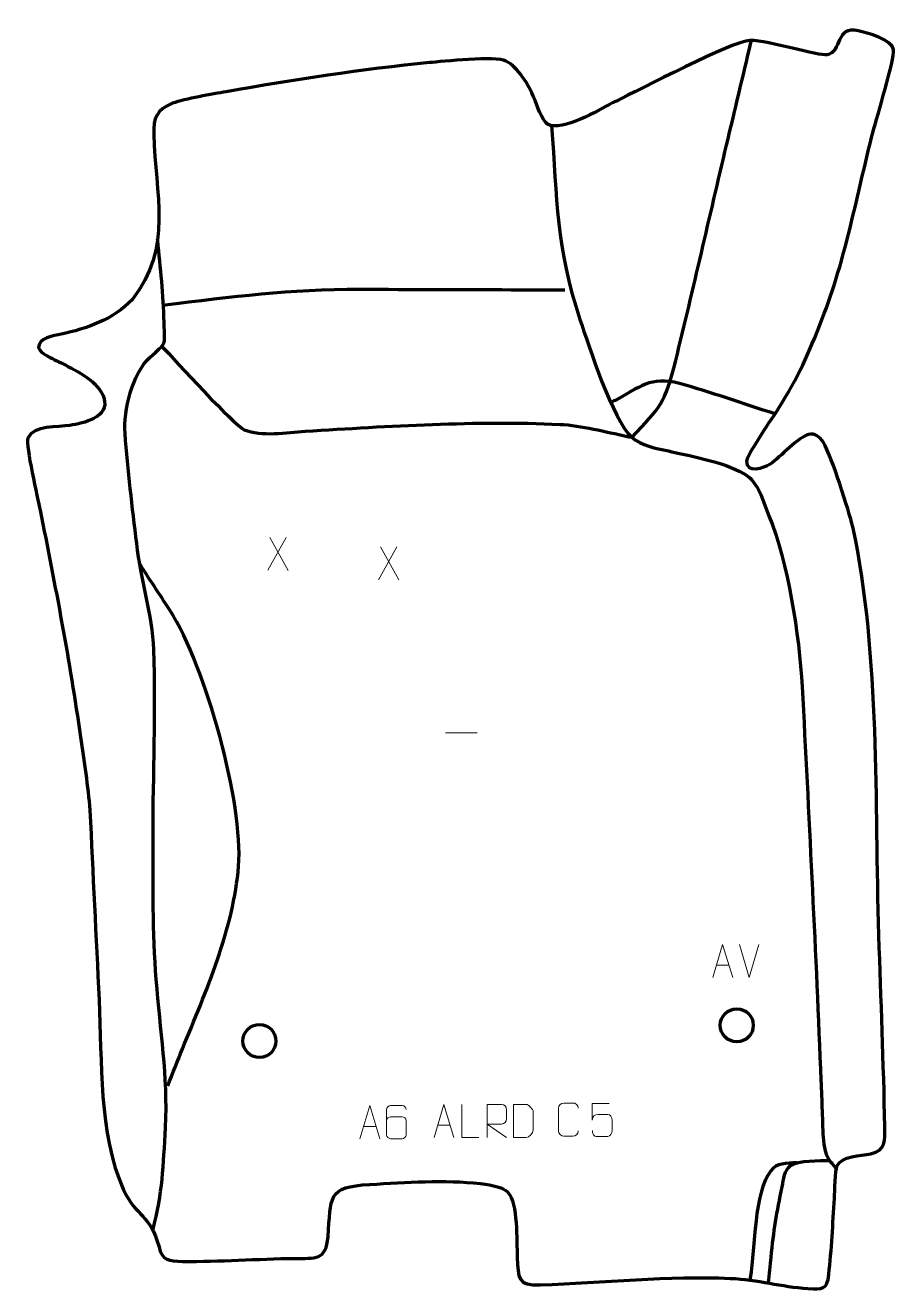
# Model space of a CAD drawing. Header units: millimetres. Extents: x 971 to 1628, y -28 to 926.
import ezdxf

# ---------------------------------------------------------------- set-up
doc = ezdxf.new("R2010")
doc.units = ezdxf.units.MM
doc.header["$MEASUREMENT"] = 0
doc.layers.add('layer 2', color=7, linetype='Continuous')
doc.layers.add('layer 3', color=7, linetype='Continuous')

msp = doc.modelspace()

# ---------------------------------------------------------------- linework, layer by layer
at = {"layer": 'layer 2', "color": 142, "lineweight": 200}
for centre in [(1508.6354, 171.2105), (1148.031, 159.3316)]:
    msp.add_ellipse(centre, major_axis=(0, 12.5), ratio=1, dxfattribs=at)
at = {"layer": 'layer 2', "color": 142, "lineweight": 158}
for points, knots in [([(1429.143, 614.6661), (1451.2606, 638.5941), (1454.1727, 639.7044), (1462.4862, 673.0045), (1462.4862, 673.0045), (1475.8435, 726.9445), (1488.0541, 781.4801), (1500.9202, 835.5951), (1500.9202, 835.5951), (1507.0648, 861.4393), (1513.2092, 887.2836), (1519.3537, 913.1278), (1519.3537, 913.1278), (1519.3537, 913.1278), (1519.7015, 914.5908), (1519.7015, 914.5908)], [0, 0, 0, 0, 0.2, 0.2, 0.2, 0.2, 0.4, 0.4, 0.4, 0.4, 0.6, 0.6, 0.6, 0.6, 1, 1, 1, 1]), ([(1368.7635, 850.3592), (1372.9199, 794.7841), (1371.8746, 758.5947), (1390.1434, 704.076), (1390.1434, 704.076), (1396.8557, 684.0446), (1414.9051, 628.2556), (1429.1561, 615.3485), (1429.1561, 615.3485), (1436.8346, 608.3941), (1447.2119, 606.9148), (1456.955, 604.7567), (1456.955, 604.7567), (1456.955, 604.7567), (1458.6304, 604.3856), (1458.6304, 604.3856), (1458.6304, 604.3856), (1475.8425, 600.5129), (1502.6208, 595.7069), (1516.9218, 585.7608), (1516.9218, 585.7608), (1525.7684, 578.5898), (1528.8291, 566.1594), (1532.9017, 555.8503), (1532.9017, 555.8503), (1547.2867, 520.0151), (1555.7618, 466.2894), (1558.0295, 426.7957), (1558.0295, 426.7957), (1562.9733, 330.8196), (1567.9378, 234.1902), (1571.8674, 138.225), (1571.8674, 138.225), (1572.4941, 122.7878), (1573.0732, 107.3498), (1573.5998, 91.9088), (1573.5998, 91.9088), (1573.8311, 85.0411), (1574.1503, 77.7381), (1577.3095, 71.4985), (1577.3095, 71.4985), (1579.0259, 68.4824), (1581.5585, 65.5783), (1583.8013, 62.9354)], [0, 0, 0, 0, 0.08333333, 0.08333333, 0.08333333, 0.08333333, 0.16666667, 0.16666667, 0.16666667, 0.16666667, 0.25, 0.25, 0.25, 0.25, 0.33333333, 0.33333333, 0.33333333, 0.33333333, 0.41666667, 0.41666667, 0.41666667, 0.41666667, 0.5, 0.5, 0.5, 0.5, 0.58333333, 0.58333333, 0.58333333, 0.58333333, 0.66666667, 0.66666667, 0.66666667, 0.66666667, 0.75, 0.75, 0.75, 0.75, 0.83333333, 0.83333333, 0.83333333, 0.83333333, 1, 1, 1, 1]), ([(1067.5622, 16.3567), (1075.1788, 45.5651), (1075.2534, 64.5963), (1077.1563, 94.1129), (1077.1563, 94.1129), (1078.9273, 133.8173), (1073.1417, 166.815), (1070.0837, 205.6586), (1070.0837, 205.6586), (1067.3237, 240.7175), (1067.7204, 278.7302), (1067.6707, 314.0541), (1067.6707, 314.0541), (1067.743, 360.7151), (1069.9572, 408.0308), (1068.3052, 454.5881), (1068.3052, 454.5881), (1067.174, 481.406), (1058.5124, 507.7807), (1055.338, 534.7945), (1055.338, 534.7945), (1052.1455, 562.1633), (1048.5207, 590.4061), (1046.5988, 617.8423), (1046.5988, 617.8423), (1045.3321, 635.925), (1051.8399, 662.5235), (1065.2938, 675.3149), (1065.2938, 675.3149), (1078.0086, 687.4037), (1076.5522, 682.2617), (1076.0531, 701.9149), (1076.0531, 701.9149), (1075.5297, 722.5223), (1073.2595, 743.0603), (1071.3109, 763.5688), (1071.3109, 763.5688), (1071.3109, 763.5688), (1071.1685, 765.0673), (1071.1685, 765.0673)], [0, 0, 0, 0, 0.09090909, 0.09090909, 0.09090909, 0.09090909, 0.18181818, 0.18181818, 0.18181818, 0.18181818, 0.27272727, 0.27272727, 0.27272727, 0.27272727, 0.36363636, 0.36363636, 0.36363636, 0.36363636, 0.45454545, 0.45454545, 0.45454545, 0.45454545, 0.54545455, 0.54545455, 0.54545455, 0.54545455, 0.63636364, 0.63636364, 0.63636364, 0.63636364, 0.72727273, 0.72727273, 0.72727273, 0.72727273, 0.81818182, 0.81818182, 0.81818182, 0.81818182, 1, 1, 1, 1]), ([(1075.1384, 714.8078), (1129.2235, 721.3598), (1169.7194, 726.9793), (1224.2959, 726.825), (1224.2959, 726.825), (1262.2776, 726.7175), (1300.2592, 726.6002), (1338.2409, 726.4869), (1338.2409, 726.4869), (1351.7341, 726.4467), (1365.2272, 726.4065), (1378.7204, 726.3663)], [0, 0, 0, 0, 0.25, 0.25, 0.25, 0.25, 0.5, 0.5, 0.5, 0.5, 1, 1, 1, 1]), ([(1074.6503, 683.4643), (1084.308, 673.2139), (1128.5222, 624.322), (1136.647, 620.8156), (1136.647, 620.8156), (1149.2686, 615.3686), (1168.9512, 618.7675), (1182.7913, 619.6328), (1182.7913, 619.6328), (1245.5943, 623.5591), (1311.9288, 627.7124), (1374.8586, 624.8413), (1374.8586, 624.8413), (1391.4687, 624.0528), (1409.4175, 619.1666), (1425.7752, 615.7781), (1425.7752, 615.7781), (1425.7752, 615.7781), (1428.4495, 615.2375), (1428.4495, 615.2375)], [0, 0, 0, 0, 0.16666667, 0.16666667, 0.16666667, 0.16666667, 0.33333333, 0.33333333, 0.33333333, 0.33333333, 0.5, 0.5, 0.5, 0.5, 0.66666667, 0.66666667, 0.66666667, 0.66666667, 1, 1, 1, 1]), ([(1537.5368, 632.7844), (1513.763, 640.3141), (1489.2968, 648.9756), (1465.3816, 655.622), (1465.3816, 655.622), (1443.5133, 661.6995), (1434.9671, 652.4381), (1416.6942, 642.9235), (1416.6942, 642.9235), (1415.5283, 642.3163), (1414.3599, 641.7138), (1413.1914, 641.1116)], [0, 0, 0, 0, 0.25, 0.25, 0.25, 0.25, 0.5, 0.5, 0.5, 0.5, 1, 1, 1, 1]), ([(1078.7813, 125.5694), (1082.4903, 134.8357), (1086.1992, 144.1019), (1089.9082, 153.3682), (1089.9082, 153.3682), (1107.5856, 196.1707), (1128.692, 244.8619), (1132.3081, 291.375), (1132.3081, 291.375), (1135.9699, 338.4754), (1107.9759, 441.3612), (1080.2899, 484.6802), (1080.2899, 484.6802), (1072.627, 496.5388), (1064.8001, 508.255), (1057.168, 520.1524)], [0, 0, 0, 0, 0.2, 0.2, 0.2, 0.2, 0.4, 0.4, 0.4, 0.4, 0.6, 0.6, 0.6, 0.6, 1, 1, 1, 1]), ([(1554.2816, 67.494), (1545.4746, 66.8724), (1538.9462, 67.279), (1534.4108, 61.3777), (1534.4108, 61.3777), (1521.1262, 44.0922), (1522.8717, 4.7834), (1518.8185, -19.705), (1518.8185, -19.705), (1518.8185, -19.705), (1518.5759, -21.1707), (1518.5759, -21.1707)], [0, 0, 0, 0, 0.25, 0.25, 0.25, 0.25, 0.5, 0.5, 0.5, 0.5, 1, 1, 1, 1]), ([(1579.0293, 68.8534), (1571.0294, 68.6362), (1555.4511, 69.3686), (1548.9797, 65.008), (1548.9797, 65.008), (1544.021, 61.6666), (1543.9943, 54.9811), (1542.7369, 49.3232), (1542.7369, 49.3232), (1538.4594, 30.0759), (1536.3308, 15.669), (1534.287, -3.8441), (1534.287, -3.8441), (1533.6079, -10.3273), (1532.9289, -16.8106), (1532.2498, -23.2938)], [0, 0, 0, 0, 0.2, 0.2, 0.2, 0.2, 0.4, 0.4, 0.4, 0.4, 0.6, 0.6, 0.6, 0.6, 1, 1, 1, 1])]:
    msp.add_open_spline(points, degree=3, knots=knots, dxfattribs=at)
at = {"layer": 'layer 2', "color": 250, "lineweight": 9}
for points in [[(1168.25, 539.5412), (1168.25, 539.5412), (1154.5094, 514.6454), (1154.5094, 514.6454)], [(1155.964, 539.5412), (1155.964, 539.5412), (1169.7046, 514.5877), (1169.7046, 514.5877)], [(1251.8584, 532.3974), (1251.8584, 532.3974), (1238.1178, 507.5016), (1238.1178, 507.5016)], [(1239.5724, 532.3974), (1239.5724, 532.3974), (1253.313, 507.4439), (1253.313, 507.4439)], [(1288.5128, 391.9842), (1288.5128, 391.9842), (1312.4908, 391.9842), (1312.4908, 391.9842)], [(1517.9516, 207.3518), (1517.9516, 207.3518), (1510.6298, 232.3054), (1510.6298, 232.3054)], [(1525.2735, 232.3054), (1525.2735, 232.3054), (1517.9517, 207.3518), (1517.9517, 207.3518)], [(1493.3147, 216.6085), (1493.3147, 216.6085), (1502.8104, 216.6085), (1502.8104, 216.6085)], [(1282.6713, 95.821), (1282.6713, 95.821), (1292.167, 95.821), (1292.167, 95.821)], [(1226.6838, 94.8376), (1226.6838, 94.8376), (1236.1795, 94.8376), (1236.1795, 94.8376)]]:
    msp.add_open_spline(points, degree=3, dxfattribs=at)
for points, knots in [([(1490.5921, 207.3591), (1490.5921, 207.3591), (1497.9631, 232.3126), (1497.9631, 232.3126), (1497.9631, 232.3126), (1497.9631, 232.3126), (1505.533, 207.3591), (1505.533, 207.3591)], [0, 0, 0, 0, 0.33333333, 0.33333333, 0.33333333, 0.33333333, 1, 1, 1, 1]), ([(1223.9612, 85.5882), (1223.9612, 85.5882), (1231.3322, 110.5417), (1231.3322, 110.5417), (1231.3322, 110.5417), (1231.3322, 110.5417), (1238.9021, 85.5882), (1238.9021, 85.5882)], [0, 0, 0, 0, 0.33333333, 0.33333333, 0.33333333, 0.33333333, 1, 1, 1, 1]), ([(1258.8616, 107.6056), (1258.8375, 108.9451), (1257.4813, 110.5983), (1255.9094, 110.564), (1255.9094, 110.564), (1252.9246, 110.5637), (1249.9394, 110.5637), (1246.954, 110.564), (1246.954, 110.564), (1245.7349, 110.5789), (1244.0067, 109.1413), (1244.0017, 107.6056), (1244.0017, 107.6056), (1244.002, 101.2451), (1244.002, 94.8843), (1244.0017, 88.5236), (1244.0017, 88.5236), (1244.0064, 87.3607), (1245.7349, 85.5896), (1246.954, 85.5652), (1246.954, 85.5652), (1249.9394, 85.5655), (1252.9246, 85.5655), (1255.9094, 85.5652), (1255.9094, 85.5652), (1257.1875, 85.609), (1258.8572, 87.2235), (1258.8616, 88.5236), (1258.8616, 88.5236), (1258.8616, 92.1069), (1258.8616, 95.69), (1258.8616, 99.2727), (1258.8616, 99.2727), (1258.8231, 100.7509), (1257.2404, 102.1838), (1255.9094, 102.1818), (1255.9094, 102.1818), (1252.9246, 102.1821), (1249.9394, 102.1821), (1246.954, 102.1818), (1246.954, 102.1818), (1245.6245, 102.1868), (1243.9815, 100.6795), (1244.0232, 99.251)], [0, 0, 0, 0, 0.08333333, 0.08333333, 0.08333333, 0.08333333, 0.16666667, 0.16666667, 0.16666667, 0.16666667, 0.25, 0.25, 0.25, 0.25, 0.33333333, 0.33333333, 0.33333333, 0.33333333, 0.41666667, 0.41666667, 0.41666667, 0.41666667, 0.5, 0.5, 0.5, 0.5, 0.58333333, 0.58333333, 0.58333333, 0.58333333, 0.66666667, 0.66666667, 0.66666667, 0.66666667, 0.75, 0.75, 0.75, 0.75, 0.83333333, 0.83333333, 0.83333333, 0.83333333, 1, 1, 1, 1]), ([(1279.9487, 86.5716), (1279.9487, 86.5716), (1287.3197, 111.5251), (1287.3197, 111.5251), (1287.3197, 111.5251), (1287.3197, 111.5251), (1294.8896, 86.5716), (1294.8896, 86.5716)], [0, 0, 0, 0, 0.33333333, 0.33333333, 0.33333333, 0.33333333, 1, 1, 1, 1]), ([(1313.8937, 86.5715), (1313.8937, 86.5715), (1300.9446, 86.5715), (1300.9446, 86.5715), (1300.9446, 86.5715), (1300.9446, 86.5715), (1300.9446, 111.5251), (1300.9446, 111.5251)], [0, 0, 0, 0, 0.33333333, 0.33333333, 0.33333333, 0.33333333, 1, 1, 1, 1]), ([(1320.0872, 86.5716), (1320.0872, 86.5716), (1320.0872, 111.5251), (1320.0872, 111.5251), (1320.0872, 111.5251), (1323.682, 111.5251), (1327.2775, 111.5251), (1330.8727, 111.5251), (1330.8727, 111.5251), (1333.198, 111.4874), (1334.7553, 109.9974), (1334.7512, 107.631), (1334.7512, 107.631), (1334.7508, 105.5955), (1334.7508, 102.5361), (1334.7512, 100.5001), (1334.7512, 100.5001), (1334.7447, 98.6246), (1332.9324, 96.6828), (1330.9229, 96.6637), (1330.9229, 96.6637), (1330.9229, 96.6637), (1320.0872, 96.6637), (1320.0872, 96.6637), (1320.0872, 96.6637), (1320.0872, 96.6637), (1334.7419, 86.5716), (1334.7419, 86.5716)], [0, 0, 0, 0, 0.125, 0.125, 0.125, 0.125, 0.25, 0.25, 0.25, 0.25, 0.375, 0.375, 0.375, 0.375, 0.5, 0.5, 0.5, 0.5, 0.625, 0.625, 0.625, 0.625, 0.75, 0.75, 0.75, 0.75, 1, 1, 1, 1]), ([(1340.027, 86.5997), (1342.3588, 86.6001), (1347.309, 86.5761), (1349.6405, 86.5758), (1349.6405, 86.5758), (1351.5655, 86.4704), (1354.8841, 90.012), (1354.8729, 92.0293), (1354.8729, 92.0293), (1354.8725, 97.7994), (1354.8725, 99.9691), (1354.8729, 105.7384), (1354.8729, 105.7384), (1354.8686, 107.8765), (1351.4941, 111.5366), (1349.3417, 111.5231), (1349.3417, 111.5231), (1347.016, 111.5231), (1342.2917, 111.5231), (1339.9656, 111.5231), (1339.9656, 111.5231), (1339.966, 105.7762), (1340.0273, 92.347), (1340.027, 86.5997)], [0, 0, 0, 0, 0.14285714, 0.14285714, 0.14285714, 0.14285714, 0.28571429, 0.28571429, 0.28571429, 0.28571429, 0.42857143, 0.42857143, 0.42857143, 0.42857143, 0.57142857, 0.57142857, 0.57142857, 0.57142857, 0.71428571, 0.71428571, 0.71428571, 0.71428571, 1, 1, 1, 1]), ([(1388.8547, 91.4059), (1388.7149, 89.0825), (1387.0377, 87.6029), (1384.89, 87.5921), (1384.89, 87.5921), (1382.5581, 87.5925), (1380.2262, 87.5925), (1377.8947, 87.5921), (1377.8947, 87.5921), (1375.9697, 87.4867), (1373.9976, 89.3712), (1374.0088, 91.3885), (1374.0088, 91.3885), (1374.0092, 97.1586), (1374.0092, 102.9283), (1374.0088, 108.6976), (1374.0088, 108.6976), (1374.013, 110.8357), (1375.7597, 112.5549), (1377.9121, 112.5414), (1377.9121, 112.5414), (1380.2378, 112.5414), (1382.5639, 112.5414), (1384.89, 112.5414), (1384.89, 112.5414), (1386.8366, 112.5769), (1388.828, 111.0854), (1388.8547, 108.6478)], [0, 0, 0, 0, 0.125, 0.125, 0.125, 0.125, 0.25, 0.25, 0.25, 0.25, 0.375, 0.375, 0.375, 0.375, 0.5, 0.5, 0.5, 0.5, 0.625, 0.625, 0.625, 0.625, 0.75, 0.75, 0.75, 0.75, 1, 1, 1, 1]), ([(1412.3563, 112.1958), (1412.3563, 112.1958), (1399.5046, 112.1958), (1399.5046, 112.1958), (1399.5046, 112.1958), (1399.5049, 107.9652), (1399.5049, 103.7343), (1399.5046, 99.5031), (1399.5046, 99.5031), (1399.5043, 102.8132), (1401.1353, 103.885), (1403.9473, 103.9455), (1403.9473, 103.9455), (1406.3869, 103.9458), (1408.8264, 103.9458), (1411.2656, 103.9455), (1411.2656, 103.9455), (1412.9154, 103.9523), (1414.3903, 101.5718), (1414.4188, 99.5031), (1414.4188, 99.5031), (1414.4185, 96.9158), (1414.4185, 94.3282), (1414.4188, 91.7405), (1414.4188, 91.7405), (1414.465, 89.7811), (1412.9656, 87.3448), (1411.3397, 87.2863), (1411.3397, 87.2863), (1409.3832, 87.2866), (1404.4882, 87.2866), (1402.5312, 87.2863), (1402.5312, 87.2863), (1400.6857, 87.2775), (1399.5786, 89.2423), (1399.5578, 91.7934)], [0, 0, 0, 0, 0.1, 0.1, 0.1, 0.1, 0.2, 0.2, 0.2, 0.2, 0.3, 0.3, 0.3, 0.3, 0.4, 0.4, 0.4, 0.4, 0.5, 0.5, 0.5, 0.5, 0.6, 0.6, 0.6, 0.6, 0.7, 0.7, 0.7, 0.7, 0.8, 0.8, 0.8, 0.8, 1, 1, 1, 1])]:
    msp.add_open_spline(points, degree=3, knots=knots, dxfattribs=at)
at = {"layer": 'layer 3', "color": 242, "lineweight": 158}
msp.add_open_spline([(1417.6927, 868.9178), (1434.6054, 877.1844), (1505.6801, 914.2013), (1518.591, 914.6089), (1518.591, 914.6089), (1532.8263, 914.6641), (1570.4108, 902.629), (1576.8714, 903.7686), (1576.8714, 903.7686), (1588.0497, 905.7404), (1583.1325, 926.0724), (1600.3541, 921.9221), (1600.3541, 921.9221), (1607.0511, 920.2684), (1626.1189, 915.5592), (1627.1316, 907.4577), (1627.1316, 907.4577), (1627.9457, 900.9452), (1614.3557, 856.0753), (1611.6505, 845.9671), (1611.6505, 845.9671), (1599.0365, 797.0503), (1591.5222, 751.6496), (1572.9838, 703.9434), (1572.9838, 703.9434), (1562.8085, 677.9022), (1555.2491, 660.7104), (1540.2416, 636.8368), (1540.2416, 636.8368), (1536.3457, 630.913), (1516.1533, 601.4608), (1516.1252, 596.9742), (1516.1252, 596.9742), (1516.0635, 587.1289), (1528.827, 591.6884), (1533.8067, 594.7967), (1533.8067, 594.7967), (1541.0745, 599.851), (1556.0409, 615.6966), (1562.7401, 617.2366), (1562.7401, 617.2366), (1567.7445, 618.387), (1571.3604, 615.432), (1574.0794, 611.0537), (1574.0794, 611.0537), (1580.4638, 600.7729), (1593.1636, 559.4504), (1596.3235, 547.4762), (1596.3235, 547.4762), (1617.2597, 448.179), (1612.7803, 340.2813), (1615.9962, 238.9232), (1615.9962, 238.9232), (1617.5298, 190.8837), (1619.5091, 142.7542), (1620.4945, 94.7098), (1620.4945, 94.7098), (1620.6084, 84.0605), (1621.2642, 76.6652), (1609.8043, 74.201), (1609.8043, 74.201), (1602.1787, 72.5614), (1587.6567, 72.6369), (1584.3352, 64.9637), (1584.3352, 64.9637), (1582.8767, 61.5944), (1582.6585, 45.8319), (1582.3386, 40.5636), (1582.3386, 40.5636), (1581.1973, 21.5291), (1580.2706, 1.9157), (1578.1372, -17.008), (1578.1372, -17.008), (1576.8529, -28.4006), (1573.6444, -28.1392), (1562.4067, -27.5286), (1562.4067, -27.5286), (1542.3532, -26.1139), (1524.4236, -20.6961), (1503.664, -19.8262), (1503.664, -19.8262), (1458.424, -17.9304), (1406.4542, -22.8701), (1360.4752, -24.7612), (1360.4752, -24.7612), (1342.7955, -25.4867), (1343.6244, -19.8119), (1342.7768, -3.7285), (1342.7768, -3.7285), (1342.1689, 8.6453), (1343.5229, 36.5299), (1335.5165, 45.4203), (1335.5165, 45.4203), (1332.623, 48.6333), (1324.6885, 50.5687), (1314.951, 51.7017), (1314.951, 51.7017), (1287.7552, 54.866), (1258.9073, 52.5235), (1231.5245, 51.1257), (1231.5245, 51.1257), (1198.6583, 49.3253), (1202.2946, 41.5315), (1199.8828, 11.5971), (1199.8828, 11.5971), (1198.4238, -6.5113), (1190.2087, -4.5803), (1174.6966, -4.7244), (1174.6966, -4.7244), (1146.6733, -5.1026), (1117.7939, -7.3047), (1089.9935, -7.0327), (1089.9935, -7.0327), (1079.9048, -6.7314), (1074.3034, -6.4758), (1072.2291, 3.8924), (1072.2291, 3.8924), (1065.2534, 29.1507), (1055.2856, 26.0923), (1045.2876, 47.0978), (1045.2876, 47.0978), (1026.2867, 90.0171), (1029.2336, 143.9454), (1026.9573, 190.3239), (1026.9573, 190.3239), (1024.6142, 238.0698), (1022.2937, 285.8167), (1019.9624, 333.5631), (1019.9624, 333.5631), (1018.6675, 351.4159), (1015.3065, 370.8789), (1012.8527, 388.7989), (1012.8527, 388.7989), (1004.9429, 445.6343), (993.6423, 503.7217), (982.4131, 560.0533), (982.4131, 560.0533), (980.6504, 568.7481), (971.1712, 609.1065), (973.1028, 614.5177), (973.1028, 614.5177), (977.7105, 624.2319), (995.5931, 622.5791), (1004.7529, 624.0166), (1004.7529, 624.0166), (1015.1314, 625.6452), (1035.3217, 630.106), (1030.504, 644.9995), (1030.504, 644.9995), (1026.711, 656.725), (1010.0852, 665.3546), (999.8205, 670.4112), (999.8205, 670.4112), (995.4265, 672.5757), (991.1596, 674.634), (986.8923, 677.0585), (986.8923, 677.0585), (984.5991, 678.4253), (982.1241, 679.9625), (981.2541, 682.5919), (981.2541, 682.5919), (980.6574, 689.8595), (993.0251, 691.8987), (998.2741, 692.9106), (998.2741, 692.9106), (1017.2743, 696.8463), (1038.2636, 704.4368), (1051.8919, 718.8823), (1051.8919, 718.8823), (1083.0534, 758.2227), (1069.1996, 798.7899), (1068.1602, 843.8108), (1068.1602, 843.8108), (1067.8781, 856.031), (1070.4321, 862.4935), (1082.4107, 867.1768), (1082.4107, 867.1768), (1091.6417, 870.6319), (1112.9492, 874.093), (1123.0035, 875.9038), (1123.0035, 875.9038), (1172.9834, 884.9055), (1226.1234, 892.8535), (1276.6197, 897.8728), (1276.6197, 897.8728), (1285.662, 898.7716), (1326.9334, 902.9261), (1334.2517, 899.097), (1334.2517, 899.097), (1343.6637, 894.1724), (1351.3765, 880.8752), (1355.4544, 871.3756), (1355.4544, 871.3756), (1357.5586, 866.474), (1361.3581, 854.281), (1365.6706, 851.4303), (1365.6706, 851.4303), (1376.9572, 845.2888), (1404.2193, 861.9937), (1414.7362, 867.4191), (1414.7362, 867.4191), (1414.7362, 867.4191), (1416.3804, 868.2537), (1416.3804, 868.2537), (1416.3804, 868.2537), (1416.3804, 868.2537), (1417.6927, 868.9178), (1417.6927, 868.9178)], degree=3, knots=[0, 0, 0, 0, 0.01886792, 0.01886792, 0.01886792, 0.01886792, 0.03773585, 0.03773585, 0.03773585, 0.03773585, 0.05660377, 0.05660377, 0.05660377, 0.05660377, 0.0754717, 0.0754717, 0.0754717, 0.0754717, 0.09433962, 0.09433962, 0.09433962, 0.09433962, 0.11320755, 0.11320755, 0.11320755, 0.11320755, 0.13207547, 0.13207547, 0.13207547, 0.13207547, 0.1509434, 0.1509434, 0.1509434, 0.1509434, 0.16981132, 0.16981132, 0.16981132, 0.16981132, 0.18867925, 0.18867925, 0.18867925, 0.18867925, 0.20754717, 0.20754717, 0.20754717, 0.20754717, 0.22641509, 0.22641509, 0.22641509, 0.22641509, 0.24528302, 0.24528302, 0.24528302, 0.24528302, 0.26415094, 0.26415094, 0.26415094, 0.26415094, 0.28301887, 0.28301887, 0.28301887, 0.28301887, 0.30188679, 0.30188679, 0.30188679, 0.30188679, 0.32075472, 0.32075472, 0.32075472, 0.32075472, 0.33962264, 0.33962264, 0.33962264, 0.33962264, 0.35849057, 0.35849057, 0.35849057, 0.35849057, 0.37735849, 0.37735849, 0.37735849, 0.37735849, 0.39622642, 0.39622642, 0.39622642, 0.39622642, 0.41509434, 0.41509434, 0.41509434, 0.41509434, 0.43396226, 0.43396226, 0.43396226, 0.43396226, 0.45283019, 0.45283019, 0.45283019, 0.45283019, 0.47169811, 0.47169811, 0.47169811, 0.47169811, 0.49056604, 0.49056604, 0.49056604, 0.49056604, 0.50943396, 0.50943396, 0.50943396, 0.50943396, 0.52830189, 0.52830189, 0.52830189, 0.52830189, 0.54716981, 0.54716981, 0.54716981, 0.54716981, 0.56603774, 0.56603774, 0.56603774, 0.56603774, 0.58490566, 0.58490566, 0.58490566, 0.58490566, 0.60377358, 0.60377358, 0.60377358, 0.60377358, 0.62264151, 0.62264151, 0.62264151, 0.62264151, 0.64150943, 0.64150943, 0.64150943, 0.64150943, 0.66037736, 0.66037736, 0.66037736, 0.66037736, 0.67924528, 0.67924528, 0.67924528, 0.67924528, 0.69811321, 0.69811321, 0.69811321, 0.69811321, 0.71698113, 0.71698113, 0.71698113, 0.71698113, 0.73584906, 0.73584906, 0.73584906, 0.73584906, 0.75471698, 0.75471698, 0.75471698, 0.75471698, 0.77358491, 0.77358491, 0.77358491, 0.77358491, 0.79245283, 0.79245283, 0.79245283, 0.79245283, 0.81132075, 0.81132075, 0.81132075, 0.81132075, 0.83018868, 0.83018868, 0.83018868, 0.83018868, 0.8490566, 0.8490566, 0.8490566, 0.8490566, 0.86792453, 0.86792453, 0.86792453, 0.86792453, 0.88679245, 0.88679245, 0.88679245, 0.88679245, 0.90566038, 0.90566038, 0.90566038, 0.90566038, 0.9245283, 0.9245283, 0.9245283, 0.9245283, 0.94339623, 0.94339623, 0.94339623, 0.94339623, 0.96226415, 0.96226415, 0.96226415, 0.96226415, 1, 1, 1, 1], dxfattribs=at)

doc.saveas('drawing.dxf')
